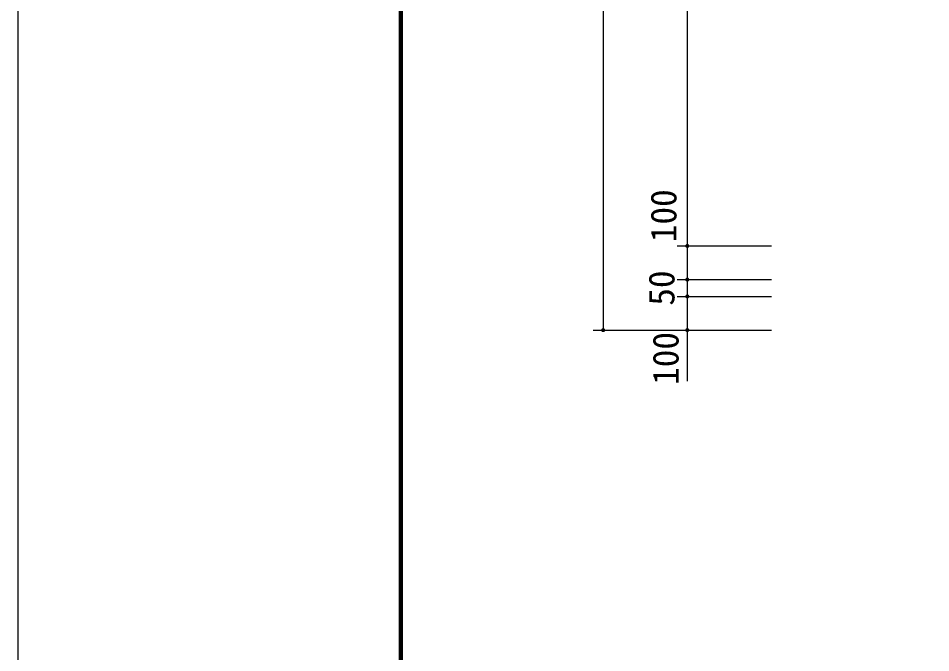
# Model space of a CAD drawing. Units: millimetres, scale not verified. Extents: x -8910 to 8910, y -6308 to 6308.
# Drawn here: x -8910 to -6200, y -4177 to -2293 of the extents above; entities that cross this region are included whole.
import ezdxf
from ezdxf.enums import TextEntityAlignment as Align

# ---------------------------------------------------------------- set-up
doc = ezdxf.new("R2010")
doc.units = ezdxf.units.MM
doc.header["$LTSCALE"] = 30
for name, color, linetype, lineweight in [('0-1_製作', 5, 'Continuous', 25), ('0-8_図面枠', 7, 'Continuous', 25), ('0-9_Axis_waku', 7, 'Continuous', 25)]:
    doc.layers.add(name, color=color, linetype=linetype, lineweight=lineweight)
doc.styles.add('ＭＳ ゴシック', font='')
doc.styles.get('ＭＳ ゴシック').set_extended_font_data('MS Gothic')

msp = doc.modelspace()

# ---------------------------------------------------------------- linework, layer by layer
at = {"layer": '0-1_製作', "color": 2}
for p, q in [((-7172.71, -1089.09), (-7172.71, -3219.09)), ((-6922.71, -1239.09), (-6922.71, -2969.09)), ((-6952.71, -2969.09), (-6672.71, -2969.09)), ((-6922.71, -2969.09), (-6922.71, -3069.09)), ((-6952.71, -3069.09), (-6672.71, -3069.09)), ((-6922.71, -3069.09), (-6922.71, -3119.09)), ((-6952.71, -3119.09), (-6672.71, -3119.09)), ((-6922.71, -3119.09), (-6922.71, -3219.09)), ((-7202.71, -3219.09), (-6922.71, -3219.09)), ((-6952.71, -3219.09), (-6672.71, -3219.09)), ((-6922.71, -3219.09), (-6922.71, -3370.39))]:
    msp.add_line(p, q, dxfattribs=at)
at = {"layer": '0-1_製作'}
for points in [[(-6928.7, -2968.71), (-6922.71, -2969.09), (-6928.71, -2969.09)], [(-6928.71, -2969.09), (-6927.08, -2973.19), (-6928.66, -2969.84)], [(-6928.71, -2969.09), (-6926.53, -2973.71), (-6927.08, -2973.19)], [(-6922.71, -2969.09), (-6926.53, -2973.71), (-6928.71, -2969.09)], [(-6928.6, -2967.96), (-6922.71, -2969.09), (-6928.7, -2968.71)], [(-6928.66, -2969.84), (-6927.56, -2972.61), (-6928.52, -2970.58)], [(-6928.66, -2969.84), (-6927.08, -2973.19), (-6927.56, -2972.61)], [(-6928.42, -2967.23), (-6922.71, -2969.09), (-6928.6, -2967.96)], [(-6928.52, -2970.58), (-6927.97, -2971.98), (-6928.29, -2971.3)], [(-6928.52, -2970.58), (-6927.56, -2972.61), (-6927.97, -2971.98)], [(-6928.14, -2966.53), (-6922.71, -2969.09), (-6928.42, -2967.23)], [(-6927.78, -2965.87), (-6922.71, -2969.09), (-6928.14, -2966.53)], [(-6927.33, -2965.26), (-6922.71, -2969.09), (-6927.78, -2965.87)], [(-6926.82, -2964.71), (-6922.71, -2969.09), (-6927.33, -2965.26)], [(-6926.24, -2964.23), (-6922.71, -2969.09), (-6926.82, -2964.71)], [(-6922.71, -2969.09), (-6925.92, -2974.15), (-6926.53, -2973.71)], [(-6925.6, -2963.83), (-6922.71, -2969.09), (-6926.24, -2964.23)], [(-6922.71, -2969.09), (-6925.26, -2974.52), (-6925.92, -2974.15)], [(-6924.92, -2963.51), (-6922.71, -2969.09), (-6925.6, -2963.83)], [(-6922.71, -2969.09), (-6924.56, -2974.79), (-6925.26, -2974.52)], [(-6924.92, -2963.51), (-6922.71, -2963.09), (-6922.71, -2969.09)], [(-6924.2, -2963.28), (-6922.71, -2963.09), (-6924.92, -2963.51)], [(-6922.71, -2969.09), (-6923.83, -2974.98), (-6924.56, -2974.79)], [(-6923.46, -2963.13), (-6922.71, -2963.09), (-6924.2, -2963.28)], [(-6922.71, -2969.09), (-6923.09, -2975.08), (-6923.83, -2974.98)], [(-6922.71, -2969.09), (-6922.71, -2975.09), (-6923.09, -2975.08)], [(-6922.71, -2963.09), (-6916.71, -2969.09), (-6922.71, -2969.09)], [(-6922.33, -2963.1), (-6916.71, -2969.09), (-6922.71, -2963.09)], [(-6922.71, -2969.09), (-6921.96, -2975.04), (-6922.71, -2975.09)], [(-6922.71, -2969.09), (-6921.22, -2974.9), (-6921.96, -2975.04)], [(-6922.71, -2969.09), (-6920.5, -2974.67), (-6921.22, -2974.9)], [(-6922.71, -2969.09), (-6919.82, -2974.35), (-6920.5, -2974.67)], [(-6916.71, -2969.09), (-6919.82, -2974.35), (-6922.71, -2969.09)], [(-6921.58, -2963.19), (-6916.71, -2969.09), (-6922.33, -2963.1)], [(-6920.86, -2963.38), (-6916.71, -2969.09), (-6921.58, -2963.19)], [(-6920.15, -2963.66), (-6916.71, -2969.09), (-6920.86, -2963.38)], [(-6919.49, -2964.02), (-6916.71, -2969.09), (-6920.15, -2963.66)], [(-6916.71, -2969.09), (-6919.18, -2973.94), (-6919.82, -2974.35)], [(-6918.88, -2964.46), (-6916.71, -2969.09), (-6919.49, -2964.02)], [(-6916.71, -2969.09), (-6918.6, -2973.46), (-6919.18, -2973.94)], [(-6918.34, -2964.98), (-6916.71, -2969.09), (-6918.88, -2964.46)], [(-6916.71, -2969.09), (-6918.09, -2972.91), (-6918.6, -2973.46)], [(-6918.34, -2964.98), (-6916.76, -2968.34), (-6916.71, -2969.09)], [(-6917.86, -2965.56), (-6916.76, -2968.34), (-6918.34, -2964.98)], [(-6916.71, -2969.09), (-6917.64, -2972.3), (-6918.09, -2972.91)], [(-6917.86, -2965.56), (-6916.9, -2967.6), (-6916.76, -2968.34)], [(-6917.45, -2966.2), (-6916.9, -2967.6), (-6917.86, -2965.56)], [(-6916.71, -2969.09), (-6917.28, -2971.64), (-6917.64, -2972.3)], [(-6917.45, -2966.2), (-6917.13, -2966.88), (-6916.9, -2967.6)], [(-6916.71, -2969.09), (-6917, -2970.94), (-6917.28, -2971.64)], [(-6916.71, -2969.09), (-6916.82, -2970.21), (-6917, -2970.94)], [(-6916.71, -2969.09), (-6916.72, -2969.46), (-6916.82, -2970.21)], [(-6928.7, -3068.71), (-6922.71, -3069.09), (-6928.71, -3069.09)], [(-6928.71, -3069.09), (-6927.08, -3073.19), (-6928.66, -3069.84)], [(-6928.71, -3069.09), (-6926.53, -3073.71), (-6927.08, -3073.19)], [(-6922.71, -3069.09), (-6926.53, -3073.71), (-6928.71, -3069.09)], [(-6928.6, -3067.96), (-6922.71, -3069.09), (-6928.7, -3068.71)], [(-6928.66, -3069.84), (-6927.56, -3072.61), (-6928.52, -3070.58)], [(-6928.66, -3069.84), (-6927.08, -3073.19), (-6927.56, -3072.61)], [(-6928.42, -3067.23), (-6922.71, -3069.09), (-6928.6, -3067.96)], [(-6928.52, -3070.58), (-6927.97, -3071.98), (-6928.29, -3071.3)], [(-6928.52, -3070.58), (-6927.56, -3072.61), (-6927.97, -3071.98)], [(-6928.14, -3066.53), (-6922.71, -3069.09), (-6928.42, -3067.23)], [(-6927.78, -3065.87), (-6922.71, -3069.09), (-6928.14, -3066.53)], [(-6927.33, -3065.26), (-6922.71, -3069.09), (-6927.78, -3065.87)], [(-6926.82, -3064.71), (-6922.71, -3069.09), (-6927.33, -3065.26)], [(-6926.24, -3064.23), (-6922.71, -3069.09), (-6926.82, -3064.71)], [(-6922.71, -3069.09), (-6925.92, -3074.15), (-6926.53, -3073.71)], [(-6925.6, -3063.83), (-6922.71, -3069.09), (-6926.24, -3064.23)], [(-6922.71, -3069.09), (-6925.26, -3074.52), (-6925.92, -3074.15)], [(-6924.92, -3063.51), (-6922.71, -3069.09), (-6925.6, -3063.83)], [(-6922.71, -3069.09), (-6924.56, -3074.79), (-6925.26, -3074.52)], [(-6924.92, -3063.51), (-6922.71, -3063.09), (-6922.71, -3069.09)], [(-6924.2, -3063.28), (-6922.71, -3063.09), (-6924.92, -3063.51)], [(-6922.71, -3069.09), (-6923.83, -3074.98), (-6924.56, -3074.79)], [(-6923.46, -3063.13), (-6922.71, -3063.09), (-6924.2, -3063.28)], [(-6922.71, -3069.09), (-6923.09, -3075.08), (-6923.83, -3074.98)], [(-6922.71, -3069.09), (-6922.71, -3075.09), (-6923.09, -3075.08)], [(-6922.71, -3063.09), (-6916.71, -3069.09), (-6922.71, -3069.09)], [(-6922.33, -3063.1), (-6916.71, -3069.09), (-6922.71, -3063.09)], [(-6922.71, -3069.09), (-6921.96, -3075.04), (-6922.71, -3075.09)], [(-6922.71, -3069.09), (-6921.22, -3074.9), (-6921.96, -3075.04)], [(-6922.71, -3069.09), (-6920.5, -3074.67), (-6921.22, -3074.9)], [(-6922.71, -3069.09), (-6919.82, -3074.34), (-6920.5, -3074.67)], [(-6916.71, -3069.09), (-6919.82, -3074.34), (-6922.71, -3069.09)], [(-6921.58, -3063.19), (-6916.71, -3069.09), (-6922.33, -3063.1)], [(-6920.86, -3063.38), (-6916.71, -3069.09), (-6921.58, -3063.19)], [(-6920.15, -3063.66), (-6916.71, -3069.09), (-6920.86, -3063.38)], [(-6919.49, -3064.02), (-6916.71, -3069.09), (-6920.15, -3063.66)], [(-6916.71, -3069.09), (-6919.18, -3073.94), (-6919.82, -3074.34)], [(-6918.88, -3064.46), (-6916.71, -3069.09), (-6919.49, -3064.02)], [(-6916.71, -3069.09), (-6918.6, -3073.46), (-6919.18, -3073.94)], [(-6918.34, -3064.98), (-6916.71, -3069.09), (-6918.88, -3064.46)], [(-6916.71, -3069.09), (-6918.09, -3072.91), (-6918.6, -3073.46)], [(-6918.34, -3064.98), (-6916.76, -3068.33), (-6916.71, -3069.09)], [(-6917.86, -3065.56), (-6916.76, -3068.33), (-6918.34, -3064.98)], [(-6916.71, -3069.09), (-6917.64, -3072.3), (-6918.09, -3072.91)], [(-6917.86, -3065.56), (-6916.9, -3067.59), (-6916.76, -3068.33)], [(-6917.45, -3066.2), (-6916.9, -3067.59), (-6917.86, -3065.56)], [(-6916.71, -3069.09), (-6917.28, -3071.64), (-6917.64, -3072.3)], [(-6917.45, -3066.2), (-6917.13, -3066.88), (-6916.9, -3067.59)], [(-6916.71, -3069.09), (-6917, -3070.94), (-6917.28, -3071.64)], [(-6916.71, -3069.09), (-6916.82, -3070.21), (-6917, -3070.94)], [(-6916.71, -3069.09), (-6916.72, -3069.46), (-6916.82, -3070.21)], [(-6928.14, -3116.53), (-6922.71, -3119.09), (-6928.42, -3117.23)], [(-6927.78, -3115.87), (-6922.71, -3119.09), (-6928.14, -3116.53)], [(-6927.33, -3115.26), (-6922.71, -3119.09), (-6927.78, -3115.87)], [(-6926.82, -3114.71), (-6922.71, -3119.09), (-6927.33, -3115.26)], [(-6926.24, -3114.23), (-6922.71, -3119.09), (-6926.82, -3114.71)], [(-6925.6, -3113.83), (-6922.71, -3119.09), (-6926.24, -3114.23)], [(-6924.92, -3113.51), (-6922.71, -3119.09), (-6925.6, -3113.83)], [(-6924.92, -3113.51), (-6922.71, -3113.09), (-6922.71, -3119.09)], [(-6924.2, -3113.28), (-6922.71, -3113.09), (-6924.92, -3113.51)], [(-6923.46, -3113.13), (-6922.71, -3113.09), (-6924.2, -3113.28)], [(-6922.71, -3113.09), (-6916.71, -3119.09), (-6922.71, -3119.09)], [(-6922.33, -3113.1), (-6916.71, -3119.09), (-6922.71, -3113.09)], [(-6921.58, -3113.19), (-6916.71, -3119.09), (-6922.33, -3113.1)], [(-6920.86, -3113.38), (-6916.71, -3119.09), (-6921.58, -3113.19)], [(-6920.15, -3113.66), (-6916.71, -3119.09), (-6920.86, -3113.38)], [(-6919.49, -3114.02), (-6916.71, -3119.09), (-6920.15, -3113.66)], [(-6918.88, -3114.46), (-6916.71, -3119.09), (-6919.49, -3114.02)], [(-6918.34, -3114.98), (-6916.71, -3119.09), (-6918.88, -3114.46)], [(-6918.34, -3114.98), (-6916.76, -3118.34), (-6916.71, -3119.09)], [(-6917.86, -3115.56), (-6916.76, -3118.34), (-6918.34, -3114.98)], [(-6917.86, -3115.56), (-6916.9, -3117.6), (-6916.76, -3118.34)], [(-6917.45, -3116.2), (-6916.9, -3117.6), (-6917.86, -3115.56)], [(-6917.45, -3116.2), (-6917.13, -3116.88), (-6916.9, -3117.6)], [(-6928.7, -3118.71), (-6922.71, -3119.09), (-6928.71, -3119.09)], [(-6928.71, -3119.09), (-6927.08, -3123.19), (-6928.66, -3119.84)], [(-6928.71, -3119.09), (-6926.53, -3123.71), (-6927.08, -3123.19)], [(-6922.71, -3119.09), (-6926.53, -3123.71), (-6928.71, -3119.09)], [(-6928.6, -3117.96), (-6922.71, -3119.09), (-6928.7, -3118.71)], [(-6928.66, -3119.84), (-6927.56, -3122.61), (-6928.52, -3120.58)], [(-6928.66, -3119.84), (-6927.08, -3123.19), (-6927.56, -3122.61)], [(-6928.42, -3117.23), (-6922.71, -3119.09), (-6928.6, -3117.96)], [(-6928.52, -3120.58), (-6927.97, -3121.98), (-6928.29, -3121.3)], [(-6928.52, -3120.58), (-6927.56, -3122.61), (-6927.97, -3121.98)], [(-6922.71, -3119.09), (-6925.92, -3124.15), (-6926.53, -3123.71)], [(-6922.71, -3119.09), (-6925.26, -3124.52), (-6925.92, -3124.15)], [(-6922.71, -3119.09), (-6924.56, -3124.79), (-6925.26, -3124.52)], [(-6922.71, -3119.09), (-6923.83, -3124.98), (-6924.56, -3124.79)], [(-6922.71, -3119.09), (-6923.09, -3125.08), (-6923.83, -3124.98)], [(-6922.71, -3119.09), (-6922.71, -3125.09), (-6923.09, -3125.08)], [(-6922.71, -3119.09), (-6921.96, -3125.04), (-6922.71, -3125.09)], [(-6922.71, -3119.09), (-6921.22, -3124.9), (-6921.96, -3125.04)], [(-6922.71, -3119.09), (-6920.5, -3124.67), (-6921.22, -3124.9)], [(-6922.71, -3119.09), (-6919.82, -3124.35), (-6920.5, -3124.67)], [(-6916.71, -3119.09), (-6919.82, -3124.35), (-6922.71, -3119.09)], [(-6916.71, -3119.09), (-6919.18, -3123.94), (-6919.82, -3124.35)], [(-6916.71, -3119.09), (-6918.6, -3123.46), (-6919.18, -3123.94)], [(-6916.71, -3119.09), (-6918.09, -3122.91), (-6918.6, -3123.46)], [(-6916.71, -3119.09), (-6917.64, -3122.3), (-6918.09, -3122.91)], [(-6916.71, -3119.09), (-6917.28, -3121.64), (-6917.64, -3122.3)], [(-6916.71, -3119.09), (-6917, -3120.94), (-6917.28, -3121.64)], [(-6916.71, -3119.09), (-6916.82, -3120.21), (-6917, -3120.94)], [(-6916.71, -3119.09), (-6916.72, -3119.46), (-6916.82, -3120.21)], [(-7178.7, -3218.71), (-7172.71, -3219.09), (-7178.71, -3219.09)], [(-7178.71, -3219.09), (-7177.08, -3223.19), (-7178.66, -3219.84)], [(-7178.71, -3219.09), (-7176.53, -3223.71), (-7177.08, -3223.19)], [(-7172.71, -3219.09), (-7176.53, -3223.71), (-7178.71, -3219.09)], [(-7178.6, -3217.96), (-7172.71, -3219.09), (-7178.7, -3218.71)], [(-7178.66, -3219.84), (-7177.56, -3222.61), (-7178.52, -3220.58)], [(-7178.66, -3219.84), (-7177.08, -3223.19), (-7177.56, -3222.61)], [(-7178.42, -3217.23), (-7172.71, -3219.09), (-7178.6, -3217.96)], [(-7178.52, -3220.58), (-7177.97, -3221.98), (-7178.29, -3221.3)], [(-7178.52, -3220.58), (-7177.56, -3222.61), (-7177.97, -3221.98)], [(-7178.14, -3216.53), (-7172.71, -3219.09), (-7178.42, -3217.23)], [(-7177.78, -3215.87), (-7172.71, -3219.09), (-7178.14, -3216.53)], [(-7177.33, -3215.26), (-7172.71, -3219.09), (-7177.78, -3215.87)], [(-7176.82, -3214.71), (-7172.71, -3219.09), (-7177.33, -3215.26)], [(-7176.24, -3214.23), (-7172.71, -3219.09), (-7176.82, -3214.71)], [(-7172.71, -3219.09), (-7175.92, -3224.15), (-7176.53, -3223.71)], [(-7175.6, -3213.83), (-7172.71, -3219.09), (-7176.24, -3214.23)], [(-7172.71, -3219.09), (-7175.26, -3224.52), (-7175.92, -3224.15)], [(-7174.92, -3213.51), (-7172.71, -3219.09), (-7175.6, -3213.83)], [(-7172.71, -3219.09), (-7174.56, -3224.79), (-7175.26, -3224.52)], [(-7174.92, -3213.51), (-7172.71, -3213.09), (-7172.71, -3219.09)], [(-7174.2, -3213.28), (-7172.71, -3213.09), (-7174.92, -3213.51)], [(-7172.71, -3219.09), (-7173.83, -3224.98), (-7174.56, -3224.79)], [(-7173.46, -3213.13), (-7172.71, -3213.09), (-7174.2, -3213.28)], [(-7172.71, -3219.09), (-7173.09, -3225.07), (-7173.83, -3224.98)], [(-7172.71, -3219.09), (-7172.71, -3225.09), (-7173.09, -3225.07)], [(-7172.71, -3213.09), (-7166.71, -3219.09), (-7172.71, -3219.09)], [(-7172.33, -3213.1), (-7166.71, -3219.09), (-7172.71, -3213.09)], [(-7172.71, -3219.09), (-7171.96, -3225.04), (-7172.71, -3225.09)], [(-7172.71, -3219.09), (-7171.22, -3224.9), (-7171.96, -3225.04)], [(-7172.71, -3219.09), (-7170.5, -3224.67), (-7171.22, -3224.9)], [(-7172.71, -3219.09), (-7169.82, -3224.34), (-7170.5, -3224.67)], [(-7166.71, -3219.09), (-7169.82, -3224.34), (-7172.71, -3219.09)], [(-7171.58, -3213.19), (-7166.71, -3219.09), (-7172.33, -3213.1)], [(-7170.86, -3213.38), (-7166.71, -3219.09), (-7171.58, -3213.19)], [(-7170.15, -3213.66), (-7166.71, -3219.09), (-7170.86, -3213.38)], [(-7169.49, -3214.02), (-7166.71, -3219.09), (-7170.15, -3213.66)], [(-7166.71, -3219.09), (-7169.18, -3223.94), (-7169.82, -3224.34)], [(-7168.88, -3214.46), (-7166.71, -3219.09), (-7169.49, -3214.02)], [(-7166.71, -3219.09), (-7168.6, -3223.46), (-7169.18, -3223.94)], [(-7168.34, -3214.98), (-7166.71, -3219.09), (-7168.88, -3214.46)], [(-7166.71, -3219.09), (-7168.09, -3222.91), (-7168.6, -3223.46)], [(-7168.34, -3214.98), (-7166.76, -3218.33), (-7166.71, -3219.09)], [(-7167.86, -3215.56), (-7166.76, -3218.33), (-7168.34, -3214.98)], [(-7166.71, -3219.09), (-7167.64, -3222.3), (-7168.09, -3222.91)], [(-7167.86, -3215.56), (-7166.9, -3217.59), (-7166.76, -3218.33)], [(-7167.45, -3216.2), (-7166.9, -3217.59), (-7167.86, -3215.56)], [(-7166.71, -3219.09), (-7167.28, -3221.64), (-7167.64, -3222.3)], [(-7167.45, -3216.2), (-7167.13, -3216.88), (-7166.9, -3217.59)], [(-7166.71, -3219.09), (-7167, -3220.94), (-7167.28, -3221.64)], [(-7166.71, -3219.09), (-7166.82, -3220.21), (-7167, -3220.94)], [(-7166.71, -3219.09), (-7166.72, -3219.46), (-7166.82, -3220.21)], [(-6928.7, -3218.71), (-6922.71, -3219.09), (-6928.71, -3219.09)], [(-6928.71, -3219.09), (-6927.08, -3223.19), (-6928.66, -3219.84)], [(-6928.71, -3219.09), (-6926.53, -3223.71), (-6927.08, -3223.19)], [(-6922.71, -3219.09), (-6926.53, -3223.71), (-6928.71, -3219.09)], [(-6928.6, -3217.96), (-6922.71, -3219.09), (-6928.7, -3218.71)], [(-6928.66, -3219.84), (-6927.56, -3222.61), (-6928.52, -3220.58)], [(-6928.66, -3219.84), (-6927.08, -3223.19), (-6927.56, -3222.61)], [(-6928.42, -3217.23), (-6922.71, -3219.09), (-6928.6, -3217.96)], [(-6928.52, -3220.58), (-6927.97, -3221.98), (-6928.29, -3221.3)], [(-6928.52, -3220.58), (-6927.56, -3222.61), (-6927.97, -3221.98)], [(-6928.14, -3216.53), (-6922.71, -3219.09), (-6928.42, -3217.23)], [(-6927.78, -3215.87), (-6922.71, -3219.09), (-6928.14, -3216.53)], [(-6927.33, -3215.26), (-6922.71, -3219.09), (-6927.78, -3215.87)], [(-6926.82, -3214.71), (-6922.71, -3219.09), (-6927.33, -3215.26)], [(-6926.24, -3214.23), (-6922.71, -3219.09), (-6926.82, -3214.71)], [(-6922.71, -3219.09), (-6925.92, -3224.15), (-6926.53, -3223.71)], [(-6925.6, -3213.83), (-6922.71, -3219.09), (-6926.24, -3214.23)], [(-6922.71, -3219.09), (-6925.26, -3224.52), (-6925.92, -3224.15)], [(-6924.92, -3213.51), (-6922.71, -3219.09), (-6925.6, -3213.83)], [(-6922.71, -3219.09), (-6924.56, -3224.79), (-6925.26, -3224.52)], [(-6924.92, -3213.51), (-6922.71, -3213.09), (-6922.71, -3219.09)], [(-6924.2, -3213.28), (-6922.71, -3213.09), (-6924.92, -3213.51)], [(-6922.71, -3219.09), (-6923.83, -3224.98), (-6924.56, -3224.79)], [(-6923.46, -3213.13), (-6922.71, -3213.09), (-6924.2, -3213.28)], [(-6922.71, -3219.09), (-6923.09, -3225.07), (-6923.83, -3224.98)], [(-6922.71, -3219.09), (-6922.71, -3225.09), (-6923.09, -3225.07)], [(-6922.71, -3213.09), (-6916.71, -3219.09), (-6922.71, -3219.09)], [(-6922.33, -3213.1), (-6916.71, -3219.09), (-6922.71, -3213.09)], [(-6922.71, -3219.09), (-6921.96, -3225.04), (-6922.71, -3225.09)], [(-6922.71, -3219.09), (-6921.22, -3224.9), (-6921.96, -3225.04)], [(-6922.71, -3219.09), (-6920.5, -3224.67), (-6921.22, -3224.9)], [(-6922.71, -3219.09), (-6919.82, -3224.34), (-6920.5, -3224.67)], [(-6916.71, -3219.09), (-6919.82, -3224.34), (-6922.71, -3219.09)], [(-6921.58, -3213.19), (-6916.71, -3219.09), (-6922.33, -3213.1)], [(-6920.86, -3213.38), (-6916.71, -3219.09), (-6921.58, -3213.19)], [(-6920.15, -3213.66), (-6916.71, -3219.09), (-6920.86, -3213.38)], [(-6919.49, -3214.02), (-6916.71, -3219.09), (-6920.15, -3213.66)], [(-6916.71, -3219.09), (-6919.18, -3223.94), (-6919.82, -3224.34)], [(-6918.88, -3214.46), (-6916.71, -3219.09), (-6919.49, -3214.02)], [(-6916.71, -3219.09), (-6918.6, -3223.46), (-6919.18, -3223.94)], [(-6918.34, -3214.98), (-6916.71, -3219.09), (-6918.88, -3214.46)], [(-6916.71, -3219.09), (-6918.09, -3222.91), (-6918.6, -3223.46)], [(-6918.34, -3214.98), (-6916.76, -3218.33), (-6916.71, -3219.09)], [(-6917.86, -3215.56), (-6916.76, -3218.33), (-6918.34, -3214.98)], [(-6916.71, -3219.09), (-6917.64, -3222.3), (-6918.09, -3222.91)], [(-6917.86, -3215.56), (-6916.9, -3217.59), (-6916.76, -3218.33)], [(-6917.45, -3216.2), (-6916.9, -3217.59), (-6917.86, -3215.56)], [(-6916.71, -3219.09), (-6917.28, -3221.64), (-6917.64, -3222.3)], [(-6917.45, -3216.2), (-6917.13, -3216.88), (-6916.9, -3217.59)], [(-6916.71, -3219.09), (-6917, -3220.94), (-6917.28, -3221.64)], [(-6916.71, -3219.09), (-6916.82, -3220.21), (-6917, -3220.94)], [(-6916.71, -3219.09), (-6916.72, -3219.46), (-6916.82, -3220.21)]]:
    msp.add_solid(points, dxfattribs=at)
at = {"layer": '0-8_図面枠'}
msp.add_lwpolyline([(-8910, -6307.5), (-8910, 6307.5), (8910, 6307.5), (8910, -6307.5)], close=True, dxfattribs=at)
at = {"layer": '0-9_Axis_waku'}
for p, q in [((-7778.4, 5769.9), (-7778.4, -5814.9)), ((-7777.8, 5769.3), (-7777.8, -5814.3)), ((-7777.2, 5768.7), (-7777.2, -5813.7)), ((-7776.6, 5768.1), (-7776.6, -5813.1)), ((-7776, 5767.5), (-7776, -5812.5)), ((-7775.4, 5766.9), (-7775.4, -5811.9)), ((-7774.8, 5766.3), (-7774.8, -5811.3)), ((-7774.2, 5765.7), (-7774.2, -5810.7)), ((-7773.6, 5765.1), (-7773.6, -5810.1)), ((-7773, 5764.5), (-7773, -5809.5)), ((-7772.4, 5763.9), (-7772.4, -5808.9)), ((-7771.8, 5763.3), (-7771.8, -5808.3)), ((-7771.2, 5762.7), (-7771.2, -5807.7)), ((-7770.6, 5762.1), (-7770.6, -5807.1)), ((-7770, 5761.5), (-7770, -5806.5))]:
    msp.add_line(p, q, dxfattribs=at)

# ---------------------------------------------------------------- texts
at = {"layer": '0-1_製作', "color": 4, "style": 'ＭＳ ゴシック'}
for s, p in [('100', (-6931.83, -2957.87)), ('50', (-6937.71, -3146.59)), ('100', (-6925.51, -3381.68))]:
    msp.add_text(s, height=76.98, rotation=90, dxfattribs=at).set_placement(p, align=Align.BOTTOM_LEFT)

doc.saveas('drawing.dxf')
